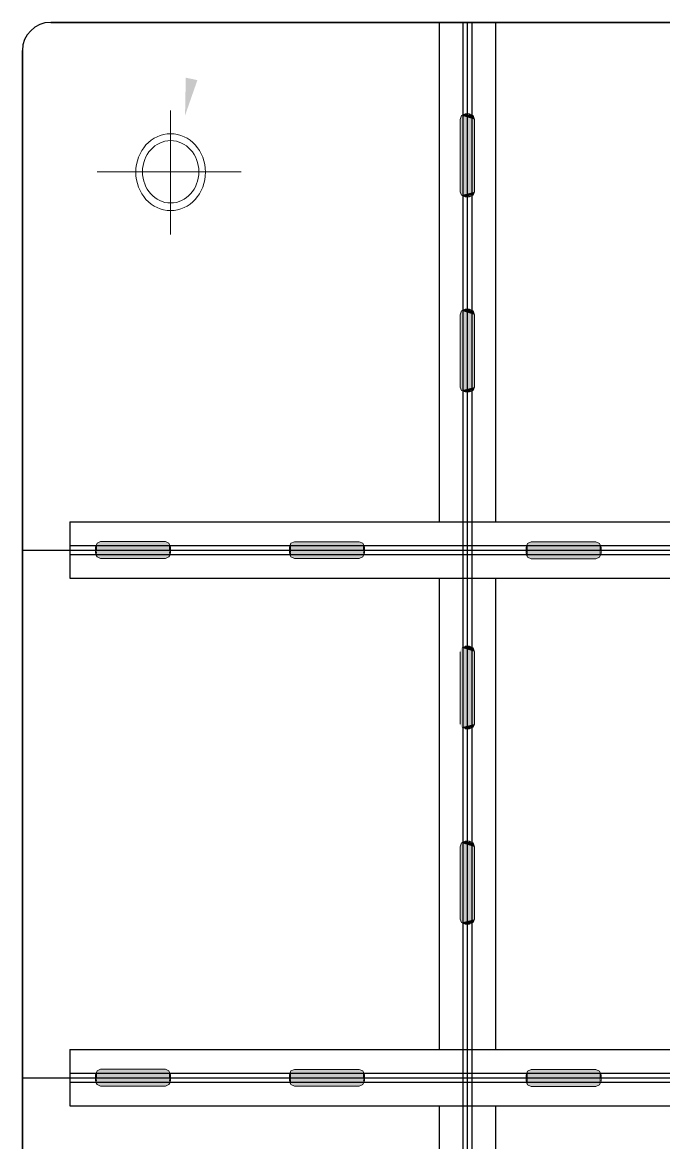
# Model space of a CAD drawing. Header units: inches. Extents: x 12838 to 25100, y 14333 to 18831.
# Drawn here: x 23825 to 24463, y 15483 to 16599 of the extents above; entities that cross this region are included whole.
import ezdxf

# ---------------------------------------------------------------- set-up
doc = ezdxf.new("R2010")
doc.units = ezdxf.units.IN
doc.header["$MEASUREMENT"] = 0
for name, color, linetype in [('1', 50, 'Continuous'), ('PDF2_Geometry', 7, 'Continuous'), ('PDF2_Solid Fills', 7, 'Continuous')]:
    doc.layers.add(name, color=color, linetype=linetype)

msp = doc.modelspace()

# ---------------------------------------------------------------- linework, layer by layer
at = {"linetype": 'ByBlock'}
for p, q in [((24239.16531, 16598.50247), (24239.16531, 16101.25247)), ((24239.16531, 16598.50247), (24239.16531, 16101.25247)), ((24262.79031, 16598.50247), (24262.79031, 14494.75247)), ((24262.79031, 16598.50247), (24262.79031, 14494.75247)), ((24267.29031, 16598.50247), (24295.41531, 16598.50247)), ((24267.29031, 16598.50247), (24267.29031, 14494.75247)), ((24267.29031, 16598.50247), (24295.41531, 16598.50247)), ((24267.29031, 16598.50247), (24267.29031, 14494.75247)), ((24271.79031, 16598.50247), (24271.79031, 14494.75247)), ((24271.79031, 16598.50247), (24271.79031, 14494.75247)), ((24295.41531, 16598.50247), (24295.41531, 16101.25247)), ((24295.41531, 16598.50247), (24295.41531, 16101.25247)), ((23871.79465, 16101.25247), (24729.60862, 16101.25247)), ((23871.79465, 16101.25247), (23871.79465, 16045.00247)), ((23871.79465, 16101.25247), (24729.60862, 16101.25247)), ((23871.79465, 16101.25247), (23871.79465, 16045.00247)), ((23824.71531, 16077.62747), (23824.71531, 16068.62747)), ((23824.71531, 16077.62747), (23824.71531, 16068.62747)), ((23824.71531, 16073.12747), (25100.46531, 16073.12747)), ((23824.71531, 16073.12747), (25100.46531, 16073.12747)), ((23871.79465, 16077.62747), (24711.66531, 16077.62747)), ((23871.79465, 16077.62747), (24711.66531, 16077.62747)), ((23871.79465, 16068.62747), (24711.66531, 16068.62747)), ((23871.79465, 16068.62747), (24711.66531, 16068.62747)), ((23871.79465, 16045.00247), (24729.60862, 16045.00247)), ((23871.79465, 16045.00247), (24729.60862, 16045.00247)), ((24239.16531, 16045.00247), (24239.16531, 15575.87747)), ((24239.16531, 16045.00247), (24239.16531, 15575.87747)), ((24295.41531, 16045.00247), (24295.41531, 15575.87747)), ((24295.41531, 16045.00247), (24295.41531, 15575.87747)), ((23871.79465, 15575.87747), (24729.60862, 15575.87747)), ((23871.79465, 15575.87747), (23871.79465, 15519.62747)), ((23871.79465, 15575.87747), (24729.60862, 15575.87747)), ((23871.79465, 15575.87747), (23871.79465, 15519.62747)), ((23824.71531, 15547.75247), (25100.46531, 15547.75247)), ((23824.71531, 15547.75247), (25100.46531, 15547.75247)), ((23871.79465, 15552.25247), (24711.66531, 15552.25247)), ((23871.79465, 15552.25247), (24711.66531, 15552.25247)), ((23871.79465, 15543.25247), (24711.66531, 15543.25247)), ((23871.79465, 15543.25247), (24711.66531, 15543.25247)), ((23871.79465, 15519.62747), (24729.60862, 15519.62747)), ((23871.79465, 15519.62747), (24729.60862, 15519.62747)), ((24239.16531, 15519.62747), (24239.16531, 15050.50247)), ((24239.16531, 15519.62747), (24239.16531, 15050.50247)), ((24295.41531, 15519.62747), (24295.41531, 15050.50247)), ((24295.41531, 15519.62747), (24295.41531, 15050.50247))]:
    msp.add_line(p, q, dxfattribs=at)
at = {"layer": '1', "linetype": 'ByBlock', "lineweight": 35}
for p, q in [((23852.84031, 16598.50247), (25100.46531, 16598.50247)), ((23852.84031, 16598.50247), (25100.46531, 16598.50247)), ((23824.71531, 14522.87747), (23824.71531, 16570.37747)), ((23824.71531, 14522.87747), (23824.71531, 16570.37747))]:
    msp.add_line(p, q, dxfattribs=at)
at = {"layer": '1', "linetype": 'ByBlock'}
msp.add_arc((23852.84031, 16570.37747), 28.125, 90, 180, dxfattribs=at)
msp.add_arc((23852.84031, 16570.37747), 28.125, 90, 180, dxfattribs=at)
at = {"layer": 'PDF2_Geometry', "linetype": 'ByBlock', "lineweight": 18}
for p, q in [((23972.04585, 16510.62834), (23972.04585, 16387.34923)), ((23972.04585, 16510.62834), (23972.04585, 16387.34923)), ((24261.5046, 16505.81101), (24265.12067, 16507.41204)), ((24261.5046, 16505.81101), (24265.12067, 16507.41204)), ((24265.12067, 16507.41204), (24269.45996, 16507.41204)), ((24265.12067, 16507.41204), (24269.45996, 16507.41204)), ((24269.45996, 16507.41204), (24273.07603, 16505.81101)), ((24269.45996, 16507.41204), (24273.07603, 16505.81101)), ((24260.05817, 16501.80844), (24261.5046, 16505.81101)), ((24260.05817, 16501.80844), (24261.5046, 16505.81101)), ((24260.05817, 16429.76221), (24260.05817, 16501.80844)), ((24260.05817, 16429.76221), (24260.05817, 16501.80844)), ((24273.07603, 16505.81101), (24274.52246, 16501.80844)), ((24273.07603, 16505.81101), (24274.52246, 16501.80844)), ((24274.52246, 16501.80844), (24274.52246, 16429.76221)), ((24274.52246, 16501.80844), (24274.52246, 16429.76221)), ((23899.00121, 16449.7893), (24042.19764, 16449.7893)), ((23899.00121, 16449.7893), (24042.19764, 16449.7893)), ((24260.05817, 16429.76221), (24261.5046, 16426.56015)), ((24261.5046, 16426.56015), (24260.05817, 16429.76221)), ((24260.05817, 16429.76221), (24261.5046, 16426.56015)), ((24261.5046, 16426.56015), (24260.05817, 16429.76221)), ((24274.52246, 16429.76221), (24273.07603, 16426.56015)), ((24273.07603, 16426.56015), (24274.52246, 16429.76221)), ((24274.52246, 16429.76221), (24273.07603, 16426.56015)), ((24273.07603, 16426.56015), (24274.52246, 16429.76221)), ((24261.5046, 16426.56015), (24265.12067, 16424.95912)), ((24265.12067, 16424.95912), (24261.5046, 16426.56015)), ((24261.5046, 16426.56015), (24265.12067, 16424.95912)), ((24265.12067, 16424.95912), (24261.5046, 16426.56015)), ((24269.45996, 16424.95912), (24265.12067, 16424.95912)), ((24265.12067, 16424.95912), (24269.45996, 16424.95912)), ((24269.45996, 16424.95912), (24265.12067, 16424.95912)), ((24265.12067, 16424.95912), (24269.45996, 16424.95912)), ((24273.07603, 16426.56015), (24269.45996, 16424.95912)), ((24269.45996, 16424.95912), (24273.07603, 16426.56015)), ((24273.07603, 16426.56015), (24269.45996, 16424.95912)), ((24269.45996, 16424.95912), (24273.07603, 16426.56015)), ((24260.05817, 16307.40381), (24261.5046, 16311.40637)), ((24260.05817, 16307.40381), (24261.5046, 16311.40637)), ((24260.05817, 16235.35757), (24260.05817, 16307.40381)), ((24260.05817, 16235.35757), (24260.05817, 16307.40381)), ((24261.5046, 16311.40637), (24265.12067, 16313.0074)), ((24261.5046, 16311.40637), (24265.12067, 16313.0074)), ((24265.12067, 16313.0074), (24269.45996, 16313.0074)), ((24265.12067, 16313.0074), (24269.45996, 16313.0074)), ((24269.45996, 16313.0074), (24273.07603, 16311.40637)), ((24269.45996, 16313.0074), (24273.07603, 16311.40637)), ((24273.07603, 16311.40637), (24274.52246, 16307.40381)), ((24273.07603, 16311.40637), (24274.52246, 16307.40381)), ((24274.52246, 16307.40381), (24274.52246, 16235.35757)), ((24274.52246, 16307.40381), (24274.52246, 16235.35757)), ((24260.05817, 16235.35757), (24261.5046, 16232.15552)), ((24261.5046, 16232.15552), (24260.05817, 16235.35757)), ((24260.05817, 16235.35757), (24261.5046, 16232.15552)), ((24261.5046, 16232.15552), (24260.05817, 16235.35757)), ((24261.5046, 16232.15552), (24265.12067, 16230.55449)), ((24265.12067, 16230.55449), (24261.5046, 16232.15552)), ((24261.5046, 16232.15552), (24265.12067, 16230.55449)), ((24265.12067, 16230.55449), (24261.5046, 16232.15552)), ((24269.45996, 16230.55449), (24265.12067, 16230.55449)), ((24265.12067, 16230.55449), (24269.45996, 16230.55449)), ((24269.45996, 16230.55449), (24265.12067, 16230.55449)), ((24265.12067, 16230.55449), (24269.45996, 16230.55449)), ((24273.07603, 16232.15552), (24269.45996, 16230.55449)), ((24269.45996, 16230.55449), (24273.07603, 16232.15552)), ((24273.07603, 16232.15552), (24269.45996, 16230.55449)), ((24269.45996, 16230.55449), (24273.07603, 16232.15552)), ((24274.52246, 16235.35757), (24273.07603, 16232.15552)), ((24273.07603, 16232.15552), (24274.52246, 16235.35757)), ((24274.52246, 16235.35757), (24273.07603, 16232.15552)), ((24273.07603, 16232.15552), (24274.52246, 16235.35757)), ((23898.92406, 16080.07034), (23897.47764, 16076.06777)), ((23898.92406, 16080.07034), (23897.47764, 16076.06777)), ((23897.47764, 16076.06777), (23897.47764, 16070.46417)), ((23897.47764, 16076.06777), (23897.47764, 16070.46417)), ((23902.54014, 16081.67137), (23898.92406, 16080.07034)), ((23902.54014, 16081.67137), (23898.92406, 16080.07034)), ((23966.90621, 16081.67137), (23902.54014, 16081.67137)), ((23966.90621, 16081.67137), (23902.54014, 16081.67137)), ((23970.52228, 16080.07034), (23966.90621, 16081.67137)), ((23970.52228, 16080.07034), (23966.90621, 16081.67137)), ((23971.96871, 16076.06777), (23970.52228, 16080.07034)), ((23971.96871, 16076.06777), (23970.52228, 16080.07034)), ((23971.96871, 16070.46417), (23971.96871, 16076.06777)), ((23971.96871, 16070.46417), (23971.96871, 16076.06777)), ((24091.85707, 16079.88382), (24090.41064, 16075.88126)), ((24091.85707, 16079.88382), (24090.41064, 16075.88126)), ((24090.41064, 16075.88126), (24090.41064, 16070.27766)), ((24090.41064, 16075.88126), (24090.41064, 16070.27766)), ((24095.47314, 16081.48485), (24091.85707, 16079.88382)), ((24095.47314, 16081.48485), (24091.85707, 16079.88382)), ((24159.83921, 16081.48485), (24095.47314, 16081.48485)), ((24159.83921, 16081.48485), (24095.47314, 16081.48485)), ((24163.45529, 16079.88382), (24159.83921, 16081.48485)), ((24163.45529, 16079.88382), (24159.83921, 16081.48485)), ((24164.90171, 16075.88126), (24163.45529, 16079.88382)), ((24164.90171, 16075.88126), (24163.45529, 16079.88382)), ((24164.90171, 16070.27766), (24164.90171, 16075.88126)), ((24164.90171, 16070.27766), (24164.90171, 16075.88126)), ((24327.31922, 16079.64536), (24325.87279, 16075.64279)), ((24327.31922, 16079.64536), (24325.87279, 16075.64279)), ((24325.87279, 16075.64279), (24325.87279, 16070.0392)), ((24325.87279, 16075.64279), (24325.87279, 16070.0392)), ((24330.93529, 16081.24639), (24327.31922, 16079.64536)), ((24330.93529, 16081.24639), (24327.31922, 16079.64536)), ((24395.30136, 16081.24639), (24330.93529, 16081.24639)), ((24395.30136, 16081.24639), (24330.93529, 16081.24639)), ((24398.91743, 16079.64536), (24395.30136, 16081.24639)), ((24398.91743, 16079.64536), (24395.30136, 16081.24639)), ((24400.36386, 16075.64279), (24398.91743, 16079.64536)), ((24400.36386, 16075.64279), (24398.91743, 16079.64536)), ((24400.36386, 16070.0392), (24400.36386, 16075.64279)), ((24400.36386, 16070.0392), (24400.36386, 16075.64279)), ((23897.47764, 16070.46417), (23898.92406, 16066.46161)), ((23897.47764, 16070.46417), (23898.92406, 16066.46161)), ((23898.92406, 16066.46161), (23902.54014, 16064.86058)), ((23898.92406, 16066.46161), (23902.54014, 16064.86058)), ((23902.54014, 16064.86058), (23966.90621, 16064.86058)), ((23902.54014, 16064.86058), (23966.90621, 16064.86058)), ((23966.90621, 16064.86058), (23970.52228, 16066.46161)), ((23966.90621, 16064.86058), (23970.52228, 16066.46161)), ((23970.52228, 16066.46161), (23971.96871, 16070.46417)), ((23970.52228, 16066.46161), (23971.96871, 16070.46417)), ((24090.41064, 16070.27766), (24091.85707, 16066.27509)), ((24090.41064, 16070.27766), (24091.85707, 16066.27509)), ((24091.85707, 16066.27509), (24095.47314, 16064.67406)), ((24091.85707, 16066.27509), (24095.47314, 16064.67406)), ((24095.47314, 16064.67406), (24159.83921, 16064.67406)), ((24095.47314, 16064.67406), (24159.83921, 16064.67406)), ((24159.83921, 16064.67406), (24163.45529, 16066.27509)), ((24159.83921, 16064.67406), (24163.45529, 16066.27509)), ((24163.45529, 16066.27509), (24164.90171, 16070.27766)), ((24163.45529, 16066.27509), (24164.90171, 16070.27766)), ((24325.87279, 16070.0392), (24327.31922, 16066.03663)), ((24325.87279, 16070.0392), (24327.31922, 16066.03663)), ((24327.31922, 16066.03663), (24330.93529, 16064.4356)), ((24327.31922, 16066.03663), (24330.93529, 16064.4356)), ((24330.93529, 16064.4356), (24395.30136, 16064.4356)), ((24330.93529, 16064.4356), (24395.30136, 16064.4356)), ((24395.30136, 16064.4356), (24398.91743, 16066.03663)), ((24395.30136, 16064.4356), (24398.91743, 16066.03663)), ((24398.91743, 16066.03663), (24400.36386, 16070.0392)), ((24398.91743, 16066.03663), (24400.36386, 16070.0392)), ((24260.05817, 15899.88721), (24260.05817, 15971.93344)), ((24260.05817, 15899.88721), (24260.05817, 15971.93344)), ((24265.12067, 15977.53704), (24269.45996, 15977.53704)), ((24265.12067, 15977.53704), (24269.45996, 15977.53704)), ((24269.45996, 15977.53704), (24273.07603, 15975.93601)), ((24269.45996, 15977.53704), (24273.07603, 15975.93601)), ((24273.07603, 15975.93601), (24274.52246, 15971.93344)), ((24273.07603, 15975.93601), (24274.52246, 15971.93344)), ((24274.52246, 15971.93344), (24274.52246, 15899.88721)), ((24274.52246, 15971.93344), (24274.52246, 15899.88721)), ((24269.45996, 15895.08412), (24265.12067, 15895.08412)), ((24265.12067, 15895.08412), (24269.45996, 15895.08412)), ((24269.45996, 15895.08412), (24265.12067, 15895.08412)), ((24265.12067, 15895.08412), (24269.45996, 15895.08412)), ((24273.07603, 15896.68515), (24269.45996, 15895.08412)), ((24269.45996, 15895.08412), (24273.07603, 15896.68515)), ((24273.07603, 15896.68515), (24269.45996, 15895.08412)), ((24269.45996, 15895.08412), (24273.07603, 15896.68515)), ((24274.52246, 15899.88721), (24273.07603, 15896.68515)), ((24273.07603, 15896.68515), (24274.52246, 15899.88721)), ((24274.52246, 15899.88721), (24273.07603, 15896.68515)), ((24273.07603, 15896.68515), (24274.52246, 15899.88721)), ((24261.5046, 15781.53137), (24265.12067, 15783.1324)), ((24261.5046, 15781.53137), (24265.12067, 15783.1324)), ((24265.12067, 15783.1324), (24269.45996, 15783.1324)), ((24265.12067, 15783.1324), (24269.45996, 15783.1324)), ((24269.45996, 15783.1324), (24273.07603, 15781.53137)), ((24269.45996, 15783.1324), (24273.07603, 15781.53137)), ((24260.05817, 15777.52881), (24261.5046, 15781.53137)), ((24260.05817, 15777.52881), (24261.5046, 15781.53137)), ((24260.05817, 15705.48257), (24260.05817, 15777.52881)), ((24260.05817, 15705.48257), (24260.05817, 15777.52881)), ((24273.07603, 15781.53137), (24274.52246, 15777.52881)), ((24273.07603, 15781.53137), (24274.52246, 15777.52881)), ((24274.52246, 15777.52881), (24274.52246, 15705.48257)), ((24274.52246, 15777.52881), (24274.52246, 15705.48257)), ((24260.05817, 15705.48257), (24261.5046, 15702.28052)), ((24261.5046, 15702.28052), (24260.05817, 15705.48257)), ((24260.05817, 15705.48257), (24261.5046, 15702.28052)), ((24261.5046, 15702.28052), (24260.05817, 15705.48257)), ((24274.52246, 15705.48257), (24273.07603, 15702.28052)), ((24273.07603, 15702.28052), (24274.52246, 15705.48257)), ((24274.52246, 15705.48257), (24273.07603, 15702.28052)), ((24273.07603, 15702.28052), (24274.52246, 15705.48257)), ((24261.5046, 15702.28052), (24265.12067, 15700.67949)), ((24265.12067, 15700.67949), (24261.5046, 15702.28052)), ((24261.5046, 15702.28052), (24265.12067, 15700.67949)), ((24265.12067, 15700.67949), (24261.5046, 15702.28052)), ((24269.45996, 15700.67949), (24265.12067, 15700.67949)), ((24265.12067, 15700.67949), (24269.45996, 15700.67949)), ((24269.45996, 15700.67949), (24265.12067, 15700.67949)), ((24265.12067, 15700.67949), (24269.45996, 15700.67949)), ((24273.07603, 15702.28052), (24269.45996, 15700.67949)), ((24269.45996, 15700.67949), (24273.07603, 15702.28052)), ((24273.07603, 15702.28052), (24269.45996, 15700.67949)), ((24269.45996, 15700.67949), (24273.07603, 15702.28052)), ((23898.92406, 15554.69534), (23897.47764, 15550.69277)), ((23898.92406, 15554.69534), (23897.47764, 15550.69277)), ((23897.47764, 15550.69277), (23897.47764, 15545.08917)), ((23897.47764, 15550.69277), (23897.47764, 15545.08917)), ((23902.54014, 15556.29637), (23898.92406, 15554.69534)), ((23902.54014, 15556.29637), (23898.92406, 15554.69534)), ((23966.90621, 15556.29637), (23902.54014, 15556.29637)), ((23966.90621, 15556.29637), (23902.54014, 15556.29637)), ((23970.52228, 15554.69534), (23966.90621, 15556.29637)), ((23970.52228, 15554.69534), (23966.90621, 15556.29637)), ((23971.96871, 15550.69277), (23970.52228, 15554.69534)), ((23971.96871, 15550.69277), (23970.52228, 15554.69534)), ((23971.96871, 15545.08917), (23971.96871, 15550.69277)), ((23971.96871, 15545.08917), (23971.96871, 15550.69277)), ((24091.85707, 15554.50882), (24090.41064, 15550.50626)), ((24091.85707, 15554.50882), (24090.41064, 15550.50626)), ((24090.41064, 15550.50626), (24090.41064, 15544.90266)), ((24090.41064, 15550.50626), (24090.41064, 15544.90266)), ((24095.47314, 15556.10985), (24091.85707, 15554.50882)), ((24095.47314, 15556.10985), (24091.85707, 15554.50882)), ((24159.83921, 15556.10985), (24095.47314, 15556.10985)), ((24159.83921, 15556.10985), (24095.47314, 15556.10985)), ((24163.45529, 15554.50882), (24159.83921, 15556.10985)), ((24163.45529, 15554.50882), (24159.83921, 15556.10985)), ((24164.90171, 15550.50626), (24163.45529, 15554.50882)), ((24164.90171, 15550.50626), (24163.45529, 15554.50882)), ((24164.90171, 15544.90266), (24164.90171, 15550.50626)), ((24164.90171, 15544.90266), (24164.90171, 15550.50626)), ((24327.31922, 15554.27036), (24325.87279, 15550.26779)), ((24327.31922, 15554.27036), (24325.87279, 15550.26779)), ((24325.87279, 15550.26779), (24325.87279, 15544.6642)), ((24325.87279, 15550.26779), (24325.87279, 15544.6642)), ((24330.93529, 15555.87139), (24327.31922, 15554.27036)), ((24330.93529, 15555.87139), (24327.31922, 15554.27036)), ((24395.30136, 15555.87139), (24330.93529, 15555.87139)), ((24395.30136, 15555.87139), (24330.93529, 15555.87139)), ((24398.91743, 15554.27036), (24395.30136, 15555.87139)), ((24398.91743, 15554.27036), (24395.30136, 15555.87139)), ((24400.36386, 15550.26779), (24398.91743, 15554.27036)), ((24400.36386, 15550.26779), (24398.91743, 15554.27036)), ((24400.36386, 15544.6642), (24400.36386, 15550.26779)), ((24400.36386, 15544.6642), (24400.36386, 15550.26779)), ((23897.47764, 15545.08917), (23898.92406, 15541.08661)), ((23897.47764, 15545.08917), (23898.92406, 15541.08661)), ((23898.92406, 15541.08661), (23902.54014, 15539.48558)), ((23898.92406, 15541.08661), (23902.54014, 15539.48558)), ((23902.54014, 15539.48558), (23966.90621, 15539.48558)), ((23902.54014, 15539.48558), (23966.90621, 15539.48558)), ((23966.90621, 15539.48558), (23970.52228, 15541.08661)), ((23966.90621, 15539.48558), (23970.52228, 15541.08661)), ((23970.52228, 15541.08661), (23971.96871, 15545.08917)), ((23970.52228, 15541.08661), (23971.96871, 15545.08917)), ((24090.41064, 15544.90266), (24091.85707, 15540.90009)), ((24090.41064, 15544.90266), (24091.85707, 15540.90009)), ((24091.85707, 15540.90009), (24095.47314, 15539.29906)), ((24091.85707, 15540.90009), (24095.47314, 15539.29906)), ((24095.47314, 15539.29906), (24159.83921, 15539.29906)), ((24095.47314, 15539.29906), (24159.83921, 15539.29906)), ((24159.83921, 15539.29906), (24163.45529, 15540.90009)), ((24159.83921, 15539.29906), (24163.45529, 15540.90009)), ((24163.45529, 15540.90009), (24164.90171, 15544.90266)), ((24163.45529, 15540.90009), (24164.90171, 15544.90266)), ((24325.87279, 15544.6642), (24327.31922, 15540.66163)), ((24325.87279, 15544.6642), (24327.31922, 15540.66163)), ((24327.31922, 15540.66163), (24330.93529, 15539.0606)), ((24327.31922, 15540.66163), (24330.93529, 15539.0606)), ((24330.93529, 15539.0606), (24395.30136, 15539.0606)), ((24330.93529, 15539.0606), (24395.30136, 15539.0606)), ((24395.30136, 15539.0606), (24398.91743, 15540.66163)), ((24395.30136, 15539.0606), (24398.91743, 15540.66163)), ((24398.91743, 15540.66163), (24400.36386, 15544.6642)), ((24398.91743, 15540.66163), (24400.36386, 15544.6642))]:
    msp.add_line(p, q, dxfattribs=at)
at = {"layer": 'PDF2_Geometry', "linetype": 'ByBlock', "lineweight": 9}
for p, q in [((23898.20085, 16068.06263), (23898.92406, 16066.46161)), ((23898.92406, 16066.46161), (23898.20085, 16068.06263)), ((23898.20085, 16068.06263), (23898.20085, 16068.06263)), ((23898.20085, 16068.06263), (23898.92406, 16066.46161)), ((23898.92406, 16066.46161), (23898.20085, 16068.06263)), ((23898.20085, 16068.06263), (23898.20085, 16068.06263)), ((23971.24549, 16068.06263), (23970.52228, 16066.46161)), ((23970.52228, 16066.46161), (23971.24549, 16068.06263)), ((23971.24549, 16068.06263), (23970.52228, 16066.46161)), ((23970.52228, 16066.46161), (23971.24549, 16068.06263)), ((23971.24549, 16068.06263), (23971.24549, 16068.06263)), ((23971.24549, 16068.06263), (23971.24549, 16068.06263)), ((24091.13386, 16067.87612), (24091.85707, 16066.27509)), ((24091.85707, 16066.27509), (24091.13386, 16067.87612)), ((24091.13386, 16067.87612), (24091.13386, 16067.87612)), ((24091.13386, 16067.87612), (24091.85707, 16066.27509)), ((24091.85707, 16066.27509), (24091.13386, 16067.87612)), ((24091.13386, 16067.87612), (24091.13386, 16067.87612)), ((24164.1785, 16067.87612), (24163.45529, 16066.27509)), ((24163.45529, 16066.27509), (24164.1785, 16067.87612)), ((24164.1785, 16067.87612), (24163.45529, 16066.27509)), ((24163.45529, 16066.27509), (24164.1785, 16067.87612)), ((24164.1785, 16067.87612), (24164.1785, 16067.87612)), ((24164.1785, 16067.87612), (24164.1785, 16067.87612)), ((24326.596, 16067.63766), (24327.31922, 16066.03663)), ((24327.31922, 16066.03663), (24326.596, 16067.63766)), ((24326.596, 16067.63766), (24326.596, 16067.63766)), ((24326.596, 16067.63766), (24327.31922, 16066.03663)), ((24327.31922, 16066.03663), (24326.596, 16067.63766)), ((24326.596, 16067.63766), (24326.596, 16067.63766)), ((24399.64065, 16067.63766), (24398.91743, 16066.03663)), ((24398.91743, 16066.03663), (24399.64065, 16067.63766)), ((24399.64065, 16067.63766), (24398.91743, 16066.03663)), ((24398.91743, 16066.03663), (24399.64065, 16067.63766)), ((24399.64065, 16067.63766), (24399.64065, 16067.63766)), ((24399.64065, 16067.63766), (24399.64065, 16067.63766)), ((23898.20085, 15542.68763), (23898.92406, 15541.08661)), ((23898.92406, 15541.08661), (23898.20085, 15542.68763)), ((23898.20085, 15542.68763), (23898.20085, 15542.68763)), ((23898.20085, 15542.68763), (23898.92406, 15541.08661)), ((23898.92406, 15541.08661), (23898.20085, 15542.68763)), ((23898.20085, 15542.68763), (23898.20085, 15542.68763)), ((23971.24549, 15542.68763), (23970.52228, 15541.08661)), ((23970.52228, 15541.08661), (23971.24549, 15542.68763)), ((23971.24549, 15542.68763), (23970.52228, 15541.08661)), ((23970.52228, 15541.08661), (23971.24549, 15542.68763)), ((23971.24549, 15542.68763), (23971.24549, 15542.68763)), ((23971.24549, 15542.68763), (23971.24549, 15542.68763)), ((24091.13386, 15542.50112), (24091.85707, 15540.90009)), ((24091.85707, 15540.90009), (24091.13386, 15542.50112)), ((24091.13386, 15542.50112), (24091.13386, 15542.50112)), ((24091.13386, 15542.50112), (24091.85707, 15540.90009)), ((24091.85707, 15540.90009), (24091.13386, 15542.50112)), ((24091.13386, 15542.50112), (24091.13386, 15542.50112)), ((24164.1785, 15542.50112), (24163.45529, 15540.90009)), ((24163.45529, 15540.90009), (24164.1785, 15542.50112)), ((24164.1785, 15542.50112), (24163.45529, 15540.90009)), ((24163.45529, 15540.90009), (24164.1785, 15542.50112)), ((24164.1785, 15542.50112), (24164.1785, 15542.50112)), ((24164.1785, 15542.50112), (24164.1785, 15542.50112)), ((24326.596, 15542.26266), (24327.31922, 15540.66163)), ((24327.31922, 15540.66163), (24326.596, 15542.26266)), ((24326.596, 15542.26266), (24326.596, 15542.26266)), ((24326.596, 15542.26266), (24327.31922, 15540.66163)), ((24327.31922, 15540.66163), (24326.596, 15542.26266)), ((24326.596, 15542.26266), (24326.596, 15542.26266)), ((24399.64065, 15542.26266), (24398.91743, 15540.66163)), ((24398.91743, 15540.66163), (24399.64065, 15542.26266)), ((24399.64065, 15542.26266), (24398.91743, 15540.66163)), ((24398.91743, 15540.66163), (24399.64065, 15542.26266)), ((24399.64065, 15542.26266), (24399.64065, 15542.26266)), ((24399.64065, 15542.26266), (24399.64065, 15542.26266))]:
    msp.add_line(p, q, dxfattribs=at)
at = {"layer": 'PDF2_Geometry', "linetype": 'ByBlock', "lineweight": 18}
for centre, major_axis in [((23972.1389, 16449.38737), (0, 38.32378)), ((23972.1389, 16449.38737), (0, 38.32378)), ((23972.19574, 16449.75477), (0, 31.05414)), ((23972.19574, 16449.75477), (0, 31.05414))]:
    msp.add_ellipse(centre, major_axis=major_axis, ratio=0.9034377387, start_param=4.7123889804, end_param=10.9955742876, dxfattribs=at)
at = {"layer": 'PDF2_Solid Fills', "linetype": 'ByBlock', "transparency": 33554559}
for points in [[(23998.80478, 16541.04786), (23986.51014, 16505.82526), (23987.23335, 16543.4494)], [(24261.5046, 16505.81101), (24265.12067, 16507.41204), (24269.45996, 16507.41204)], [(24273.07603, 16505.81101), (24261.5046, 16505.81101), (24265.12067, 16507.41204)], [(24261.5046, 16505.81101), (24265.12067, 16507.41204), (24265.12067, 16507.41204)], [(24261.5046, 16505.81101), (24265.12067, 16507.41204), (24269.45996, 16507.41204)], [(24273.07603, 16505.81101), (24261.5046, 16505.81101), (24265.12067, 16507.41204)], [(24261.5046, 16505.81101), (24265.12067, 16507.41204), (24265.12067, 16507.41204)], [(24273.07603, 16505.81101), (24273.07603, 16505.81101), (24265.12067, 16507.41204)], [(24273.07603, 16505.81101), (24273.07603, 16505.81101), (24265.12067, 16507.41204)], [(24270.90638, 16506.61152), (24269.45996, 16507.41204), (24268.73674, 16506.61152)], [(24270.90638, 16506.61152), (24269.45996, 16507.41204), (24268.73674, 16506.61152)], [(24269.45996, 16507.41204), (24273.07603, 16505.81101), (24273.07603, 16505.81101)], [(24269.45996, 16507.41204), (24273.07603, 16505.81101), (24273.07603, 16505.81101)], [(24260.05817, 16501.80844), (24261.5046, 16505.81101), (24274.52246, 16501.80844)], [(24260.05817, 16501.80844), (24261.5046, 16505.81101), (24274.52246, 16501.80844)], [(24260.05817, 16429.76221), (24260.05817, 16501.80844), (24274.52246, 16429.76221)], [(24260.05817, 16501.80844), (24274.52246, 16429.76221), (24274.52246, 16501.80844)], [(24260.05817, 16429.76221), (24260.05817, 16501.80844), (24274.52246, 16429.76221)], [(24260.05817, 16501.80844), (24274.52246, 16429.76221), (24274.52246, 16501.80844)], [(24261.5046, 16505.81101), (24274.52246, 16501.80844), (24273.07603, 16505.81101)], [(24261.5046, 16505.81101), (24274.52246, 16501.80844), (24273.07603, 16505.81101)], [(24268.73674, 16506.61152), (24270.18317, 16505.81101), (24267.29031, 16506.61152)], [(24268.73674, 16506.61152), (24270.18317, 16505.81101), (24267.29031, 16506.61152)], [(24270.18317, 16506.61152), (24268.73674, 16506.61152), (24270.18317, 16505.81101)], [(24270.18317, 16506.61152), (24268.73674, 16506.61152), (24270.18317, 16505.81101)], [(24270.18317, 16506.61152), (24268.73674, 16506.61152), (24270.18317, 16505.81101)], [(24270.18317, 16506.61152), (24268.73674, 16506.61152), (24270.18317, 16505.81101)], [(24270.90638, 16506.61152), (24273.07603, 16505.81101), (24271.6296, 16506.61152)], [(24270.90638, 16506.61152), (24273.07603, 16505.81101), (24271.6296, 16506.61152)], [(24260.05817, 16429.76221), (24261.5046, 16426.56015), (24274.52246, 16429.76221)], [(24260.05817, 16429.76221), (24261.5046, 16426.56015), (24274.52246, 16429.76221)], [(24261.5046, 16426.56015), (24274.52246, 16429.76221), (24273.07603, 16426.56015)], [(24261.5046, 16426.56015), (24274.52246, 16429.76221), (24273.07603, 16426.56015)], [(24261.5046, 16426.56015), (24265.12067, 16424.95912), (24269.45996, 16424.95912)], [(24273.07603, 16426.56015), (24261.5046, 16426.56015), (24265.12067, 16424.95912)], [(24261.5046, 16426.56015), (24265.12067, 16424.95912), (24265.12067, 16424.95912)], [(24261.5046, 16426.56015), (24265.12067, 16424.95912), (24269.45996, 16424.95912)], [(24273.07603, 16426.56015), (24261.5046, 16426.56015), (24265.12067, 16424.95912)], [(24261.5046, 16426.56015), (24265.12067, 16424.95912), (24265.12067, 16424.95912)], [(24273.07603, 16426.56015), (24273.07603, 16426.56015), (24265.12067, 16424.95912)], [(24273.07603, 16426.56015), (24273.07603, 16426.56015), (24265.12067, 16424.95912)], [(24270.18317, 16425.75964), (24267.29031, 16424.95912), (24268.73674, 16425.75964)], [(24270.18317, 16425.75964), (24267.29031, 16424.95912), (24268.73674, 16425.75964)], [(24270.90638, 16425.75964), (24269.45996, 16424.95912), (24268.73674, 16425.75964)], [(24270.90638, 16425.75964), (24269.45996, 16424.95912), (24268.73674, 16425.75964)], [(24269.45996, 16424.95912), (24273.07603, 16426.56015), (24273.07603, 16426.56015)], [(24269.45996, 16424.95912), (24273.07603, 16426.56015), (24273.07603, 16426.56015)], [(24270.90638, 16425.75964), (24273.07603, 16426.56015), (24271.6296, 16425.75964)], [(24270.90638, 16425.75964), (24273.07603, 16426.56015), (24271.6296, 16425.75964)], [(24260.05817, 16307.40381), (24261.5046, 16311.40637), (24274.52246, 16307.40381)], [(24260.05817, 16307.40381), (24261.5046, 16311.40637), (24274.52246, 16307.40381)], [(24260.05817, 16235.35757), (24260.05817, 16307.40381), (24274.52246, 16235.35757)], [(24260.05817, 16307.40381), (24274.52246, 16235.35757), (24274.52246, 16307.40381)], [(24260.05817, 16235.35757), (24260.05817, 16307.40381), (24274.52246, 16235.35757)], [(24260.05817, 16307.40381), (24274.52246, 16235.35757), (24274.52246, 16307.40381)], [(24261.5046, 16311.40637), (24265.12067, 16313.0074), (24269.45996, 16313.0074)], [(24273.07603, 16311.40637), (24261.5046, 16311.40637), (24265.12067, 16313.0074)], [(24261.5046, 16311.40637), (24265.12067, 16313.0074), (24265.12067, 16313.0074)], [(24261.5046, 16311.40637), (24265.12067, 16313.0074), (24269.45996, 16313.0074)], [(24273.07603, 16311.40637), (24261.5046, 16311.40637), (24265.12067, 16313.0074)], [(24261.5046, 16311.40637), (24265.12067, 16313.0074), (24265.12067, 16313.0074)], [(24261.5046, 16311.40637), (24274.52246, 16307.40381), (24273.07603, 16311.40637)], [(24261.5046, 16311.40637), (24274.52246, 16307.40381), (24273.07603, 16311.40637)], [(24273.07603, 16311.40637), (24273.07603, 16311.40637), (24265.12067, 16313.0074)], [(24273.07603, 16311.40637), (24273.07603, 16311.40637), (24265.12067, 16313.0074)], [(24268.73674, 16312.20689), (24270.18317, 16311.40637), (24267.29031, 16312.20689)], [(24268.73674, 16312.20689), (24270.18317, 16311.40637), (24267.29031, 16312.20689)], [(24270.90638, 16312.20689), (24269.45996, 16313.0074), (24268.73674, 16312.20689)], [(24270.90638, 16312.20689), (24269.45996, 16313.0074), (24268.73674, 16312.20689)], [(24270.18317, 16312.20689), (24268.73674, 16312.20689), (24270.18317, 16311.40637)], [(24270.18317, 16312.20689), (24268.73674, 16312.20689), (24270.18317, 16311.40637)], [(24270.18317, 16312.20689), (24268.73674, 16312.20689), (24270.18317, 16311.40637)], [(24270.18317, 16312.20689), (24268.73674, 16312.20689), (24270.18317, 16311.40637)], [(24269.45996, 16313.0074), (24273.07603, 16311.40637), (24273.07603, 16311.40637)], [(24269.45996, 16313.0074), (24273.07603, 16311.40637), (24273.07603, 16311.40637)], [(24270.90638, 16312.20689), (24273.07603, 16311.40637), (24271.6296, 16312.20689)], [(24270.90638, 16312.20689), (24273.07603, 16311.40637), (24271.6296, 16312.20689)], [(24260.05817, 16235.35757), (24261.5046, 16232.15552), (24274.52246, 16235.35757)], [(24260.05817, 16235.35757), (24261.5046, 16232.15552), (24274.52246, 16235.35757)], [(24261.5046, 16232.15552), (24274.52246, 16235.35757), (24273.07603, 16232.15552)], [(24261.5046, 16232.15552), (24274.52246, 16235.35757), (24273.07603, 16232.15552)], [(24261.5046, 16232.15552), (24265.12067, 16230.55449), (24269.45996, 16230.55449)], [(24273.07603, 16232.15552), (24261.5046, 16232.15552), (24265.12067, 16230.55449)], [(24261.5046, 16232.15552), (24265.12067, 16230.55449), (24265.12067, 16230.55449)], [(24261.5046, 16232.15552), (24265.12067, 16230.55449), (24269.45996, 16230.55449)], [(24273.07603, 16232.15552), (24261.5046, 16232.15552), (24265.12067, 16230.55449)], [(24261.5046, 16232.15552), (24265.12067, 16230.55449), (24265.12067, 16230.55449)], [(24273.07603, 16232.15552), (24273.07603, 16232.15552), (24265.12067, 16230.55449)], [(24273.07603, 16232.15552), (24273.07603, 16232.15552), (24265.12067, 16230.55449)], [(24270.18317, 16231.35501), (24267.29031, 16230.55449), (24268.73674, 16231.35501)], [(24270.18317, 16231.35501), (24267.29031, 16230.55449), (24268.73674, 16231.35501)], [(24270.90638, 16231.35501), (24269.45996, 16230.55449), (24268.73674, 16231.35501)], [(24270.90638, 16231.35501), (24269.45996, 16230.55449), (24268.73674, 16231.35501)], [(24269.45996, 16230.55449), (24273.07603, 16232.15552), (24273.07603, 16232.15552)], [(24269.45996, 16230.55449), (24273.07603, 16232.15552), (24273.07603, 16232.15552)], [(24270.90638, 16231.35501), (24273.07603, 16232.15552), (24271.6296, 16231.35501)], [(24270.90638, 16231.35501), (24273.07603, 16232.15552), (24271.6296, 16231.35501)], [(23898.92406, 16066.46161), (23898.92406, 16080.07034), (23897.47764, 16076.06777)], [(23898.92406, 16080.07034), (23897.47764, 16076.06777), (23897.47764, 16076.06777)], [(23898.92406, 16080.07034), (23897.47764, 16076.06777), (23897.47764, 16070.46417)], [(23898.92406, 16066.46161), (23898.92406, 16080.07034), (23897.47764, 16076.06777)], [(23898.92406, 16080.07034), (23897.47764, 16076.06777), (23897.47764, 16076.06777)], [(23898.92406, 16080.07034), (23897.47764, 16076.06777), (23897.47764, 16070.46417)], [(23898.92406, 16066.46161), (23898.92406, 16066.46161), (23897.47764, 16076.06777)], [(23898.92406, 16066.46161), (23898.92406, 16066.46161), (23897.47764, 16076.06777)], [(23902.54014, 16081.67137), (23898.92406, 16080.07034), (23902.54014, 16064.86058)], [(23902.54014, 16081.67137), (23898.92406, 16080.07034), (23902.54014, 16064.86058)], [(23898.92406, 16080.07034), (23902.54014, 16064.86058), (23898.92406, 16066.46161)], [(23898.92406, 16080.07034), (23902.54014, 16064.86058), (23898.92406, 16066.46161)], [(23902.54014, 16081.67137), (23966.90621, 16081.67137), (23902.54014, 16064.86058)], [(23966.90621, 16081.67137), (23902.54014, 16064.86058), (23966.90621, 16064.86058)], [(23902.54014, 16081.67137), (23966.90621, 16081.67137), (23902.54014, 16064.86058)], [(23966.90621, 16081.67137), (23902.54014, 16064.86058), (23966.90621, 16064.86058)], [(23966.90621, 16081.67137), (23970.52228, 16080.07034), (23966.90621, 16064.86058)], [(23966.90621, 16081.67137), (23970.52228, 16080.07034), (23966.90621, 16064.86058)], [(23970.52228, 16080.07034), (23966.90621, 16064.86058), (23970.52228, 16066.46161)], [(23970.52228, 16080.07034), (23966.90621, 16064.86058), (23970.52228, 16066.46161)], [(23970.52228, 16066.46161), (23970.52228, 16080.07034), (23971.96871, 16076.06777)], [(23970.52228, 16080.07034), (23971.96871, 16076.06777), (23971.96871, 16076.06777)], [(23970.52228, 16080.07034), (23971.96871, 16076.06777), (23971.96871, 16070.46417)], [(23970.52228, 16066.46161), (23970.52228, 16080.07034), (23971.96871, 16076.06777)], [(23970.52228, 16080.07034), (23971.96871, 16076.06777), (23971.96871, 16076.06777)], [(23970.52228, 16080.07034), (23971.96871, 16076.06777), (23971.96871, 16070.46417)], [(23970.52228, 16066.46161), (23970.52228, 16066.46161), (23971.96871, 16076.06777)], [(23970.52228, 16066.46161), (23970.52228, 16066.46161), (23971.96871, 16076.06777)], [(24091.85707, 16066.27509), (24091.85707, 16079.88382), (24090.41064, 16075.88126)], [(24091.85707, 16079.88382), (24090.41064, 16075.88126), (24090.41064, 16075.88126)], [(24091.85707, 16079.88382), (24090.41064, 16075.88126), (24090.41064, 16070.27766)], [(24091.85707, 16066.27509), (24091.85707, 16079.88382), (24090.41064, 16075.88126)], [(24091.85707, 16079.88382), (24090.41064, 16075.88126), (24090.41064, 16075.88126)], [(24091.85707, 16079.88382), (24090.41064, 16075.88126), (24090.41064, 16070.27766)], [(24091.85707, 16066.27509), (24091.85707, 16066.27509), (24090.41064, 16075.88126)], [(24091.85707, 16066.27509), (24091.85707, 16066.27509), (24090.41064, 16075.88126)], [(24095.47314, 16081.48485), (24091.85707, 16079.88382), (24095.47314, 16064.67406)], [(24095.47314, 16081.48485), (24091.85707, 16079.88382), (24095.47314, 16064.67406)], [(24091.85707, 16079.88382), (24095.47314, 16064.67406), (24091.85707, 16066.27509)], [(24091.85707, 16079.88382), (24095.47314, 16064.67406), (24091.85707, 16066.27509)], [(24095.47314, 16081.48485), (24159.83921, 16081.48485), (24095.47314, 16064.67406)], [(24159.83921, 16081.48485), (24095.47314, 16064.67406), (24159.83921, 16064.67406)], [(24095.47314, 16081.48485), (24159.83921, 16081.48485), (24095.47314, 16064.67406)], [(24159.83921, 16081.48485), (24095.47314, 16064.67406), (24159.83921, 16064.67406)], [(24159.83921, 16081.48485), (24163.45529, 16079.88382), (24159.83921, 16064.67406)], [(24159.83921, 16081.48485), (24163.45529, 16079.88382), (24159.83921, 16064.67406)], [(24163.45529, 16079.88382), (24159.83921, 16064.67406), (24163.45529, 16066.27509)], [(24163.45529, 16079.88382), (24159.83921, 16064.67406), (24163.45529, 16066.27509)], [(24163.45529, 16066.27509), (24163.45529, 16079.88382), (24164.90171, 16075.88126)], [(24163.45529, 16079.88382), (24164.90171, 16075.88126), (24164.90171, 16075.88126)], [(24163.45529, 16079.88382), (24164.90171, 16075.88126), (24164.90171, 16070.27766)], [(24163.45529, 16066.27509), (24163.45529, 16079.88382), (24164.90171, 16075.88126)], [(24163.45529, 16079.88382), (24164.90171, 16075.88126), (24164.90171, 16075.88126)], [(24163.45529, 16079.88382), (24164.90171, 16075.88126), (24164.90171, 16070.27766)], [(24163.45529, 16066.27509), (24163.45529, 16066.27509), (24164.90171, 16075.88126)], [(24163.45529, 16066.27509), (24163.45529, 16066.27509), (24164.90171, 16075.88126)], [(24327.31922, 16066.03663), (24327.31922, 16079.64536), (24325.87279, 16075.64279)], [(24327.31922, 16079.64536), (24325.87279, 16075.64279), (24325.87279, 16075.64279)], [(24327.31922, 16079.64536), (24325.87279, 16075.64279), (24325.87279, 16070.0392)], [(24327.31922, 16066.03663), (24327.31922, 16079.64536), (24325.87279, 16075.64279)], [(24327.31922, 16079.64536), (24325.87279, 16075.64279), (24325.87279, 16075.64279)], [(24327.31922, 16079.64536), (24325.87279, 16075.64279), (24325.87279, 16070.0392)], [(24327.31922, 16066.03663), (24327.31922, 16066.03663), (24325.87279, 16075.64279)], [(24327.31922, 16066.03663), (24327.31922, 16066.03663), (24325.87279, 16075.64279)], [(24330.93529, 16081.24639), (24327.31922, 16079.64536), (24330.93529, 16064.4356)], [(24330.93529, 16081.24639), (24327.31922, 16079.64536), (24330.93529, 16064.4356)], [(24327.31922, 16079.64536), (24330.93529, 16064.4356), (24327.31922, 16066.03663)], [(24327.31922, 16079.64536), (24330.93529, 16064.4356), (24327.31922, 16066.03663)], [(24330.93529, 16081.24639), (24395.30136, 16081.24639), (24330.93529, 16064.4356)], [(24395.30136, 16081.24639), (24330.93529, 16064.4356), (24395.30136, 16064.4356)], [(24330.93529, 16081.24639), (24395.30136, 16081.24639), (24330.93529, 16064.4356)], [(24395.30136, 16081.24639), (24330.93529, 16064.4356), (24395.30136, 16064.4356)], [(24395.30136, 16081.24639), (24398.91743, 16079.64536), (24395.30136, 16064.4356)], [(24395.30136, 16081.24639), (24398.91743, 16079.64536), (24395.30136, 16064.4356)], [(24398.91743, 16079.64536), (24395.30136, 16064.4356), (24398.91743, 16066.03663)], [(24398.91743, 16079.64536), (24395.30136, 16064.4356), (24398.91743, 16066.03663)], [(24398.91743, 16066.03663), (24398.91743, 16079.64536), (24400.36386, 16075.64279)], [(24398.91743, 16079.64536), (24400.36386, 16075.64279), (24400.36386, 16075.64279)], [(24398.91743, 16079.64536), (24400.36386, 16075.64279), (24400.36386, 16070.0392)], [(24398.91743, 16066.03663), (24398.91743, 16079.64536), (24400.36386, 16075.64279)], [(24398.91743, 16079.64536), (24400.36386, 16075.64279), (24400.36386, 16075.64279)], [(24398.91743, 16079.64536), (24400.36386, 16075.64279), (24400.36386, 16070.0392)], [(24398.91743, 16066.03663), (24398.91743, 16066.03663), (24400.36386, 16075.64279)], [(24398.91743, 16066.03663), (24398.91743, 16066.03663), (24400.36386, 16075.64279)], [(23898.20085, 16068.06263), (23897.47764, 16070.46417), (23898.20085, 16071.26469)], [(23898.20085, 16068.06263), (23897.47764, 16070.46417), (23898.20085, 16071.26469)], [(23897.47764, 16070.46417), (23898.92406, 16066.46161), (23898.92406, 16066.46161)], [(23897.47764, 16070.46417), (23898.92406, 16066.46161), (23898.92406, 16066.46161)], [(23971.96871, 16070.46417), (23970.52228, 16066.46161), (23970.52228, 16066.46161)], [(23971.96871, 16070.46417), (23970.52228, 16066.46161), (23970.52228, 16066.46161)], [(23971.24549, 16068.06263), (23971.96871, 16070.46417), (23971.24549, 16071.26469)], [(23971.24549, 16068.06263), (23971.96871, 16070.46417), (23971.24549, 16071.26469)], [(24091.13386, 16067.87612), (24090.41064, 16070.27766), (24091.13386, 16071.07817)], [(24091.13386, 16067.87612), (24090.41064, 16070.27766), (24091.13386, 16071.07817)], [(24090.41064, 16070.27766), (24091.85707, 16066.27509), (24091.85707, 16066.27509)], [(24090.41064, 16070.27766), (24091.85707, 16066.27509), (24091.85707, 16066.27509)], [(24164.90171, 16070.27766), (24163.45529, 16066.27509), (24163.45529, 16066.27509)], [(24164.90171, 16070.27766), (24163.45529, 16066.27509), (24163.45529, 16066.27509)], [(24164.1785, 16067.87612), (24164.90171, 16070.27766), (24164.1785, 16071.07817)], [(24164.1785, 16067.87612), (24164.90171, 16070.27766), (24164.1785, 16071.07817)], [(24326.596, 16067.63766), (24325.87279, 16070.0392), (24326.596, 16070.83971)], [(24326.596, 16067.63766), (24325.87279, 16070.0392), (24326.596, 16070.83971)], [(24325.87279, 16070.0392), (24327.31922, 16066.03663), (24327.31922, 16066.03663)], [(24325.87279, 16070.0392), (24327.31922, 16066.03663), (24327.31922, 16066.03663)], [(24400.36386, 16070.0392), (24398.91743, 16066.03663), (24398.91743, 16066.03663)], [(24400.36386, 16070.0392), (24398.91743, 16066.03663), (24398.91743, 16066.03663)], [(24399.64065, 16067.63766), (24400.36386, 16070.0392), (24399.64065, 16070.83971)], [(24399.64065, 16067.63766), (24400.36386, 16070.0392), (24399.64065, 16070.83971)], [(24260.05817, 15971.93344), (24261.5046, 15975.93601), (24274.52246, 15971.93344)], [(24260.05817, 15971.93344), (24261.5046, 15975.93601), (24274.52246, 15971.93344)], [(24260.05817, 15899.88721), (24260.05817, 15971.93344), (24274.52246, 15899.88721)], [(24260.05817, 15971.93344), (24274.52246, 15899.88721), (24274.52246, 15971.93344)], [(24260.05817, 15899.88721), (24260.05817, 15971.93344), (24274.52246, 15899.88721)], [(24260.05817, 15971.93344), (24274.52246, 15899.88721), (24274.52246, 15971.93344)], [(24261.5046, 15975.93601), (24265.12067, 15977.53704), (24269.45996, 15977.53704)], [(24273.07603, 15975.93601), (24261.5046, 15975.93601), (24265.12067, 15977.53704)], [(24261.5046, 15975.93601), (24265.12067, 15977.53704), (24269.45996, 15977.53704)], [(24273.07603, 15975.93601), (24261.5046, 15975.93601), (24265.12067, 15977.53704)], [(24261.5046, 15975.93601), (24274.52246, 15971.93344), (24273.07603, 15975.93601)], [(24261.5046, 15975.93601), (24274.52246, 15971.93344), (24273.07603, 15975.93601)], [(24273.07603, 15975.93601), (24273.07603, 15975.93601), (24265.12067, 15977.53704)], [(24273.07603, 15975.93601), (24273.07603, 15975.93601), (24265.12067, 15977.53704)], [(24268.73674, 15976.73652), (24270.18317, 15975.93601), (24267.29031, 15976.73652)], [(24268.73674, 15976.73652), (24270.18317, 15975.93601), (24267.29031, 15976.73652)], [(24270.90638, 15976.73652), (24269.45996, 15977.53704), (24268.73674, 15976.73652)], [(24270.90638, 15976.73652), (24269.45996, 15977.53704), (24268.73674, 15976.73652)], [(24270.18317, 15976.73652), (24268.73674, 15976.73652), (24270.18317, 15975.93601)], [(24270.18317, 15976.73652), (24268.73674, 15976.73652), (24270.18317, 15975.93601)], [(24270.18317, 15976.73652), (24268.73674, 15976.73652), (24270.18317, 15975.93601)], [(24270.18317, 15976.73652), (24268.73674, 15976.73652), (24270.18317, 15975.93601)], [(24269.45996, 15977.53704), (24273.07603, 15975.93601), (24273.07603, 15975.93601)], [(24269.45996, 15977.53704), (24273.07603, 15975.93601), (24273.07603, 15975.93601)], [(24270.90638, 15976.73652), (24273.07603, 15975.93601), (24271.6296, 15976.73652)], [(24270.90638, 15976.73652), (24273.07603, 15975.93601), (24271.6296, 15976.73652)], [(24260.05817, 15899.88721), (24261.5046, 15896.68515), (24274.52246, 15899.88721)], [(24260.05817, 15899.88721), (24261.5046, 15896.68515), (24274.52246, 15899.88721)], [(24261.5046, 15896.68515), (24274.52246, 15899.88721), (24273.07603, 15896.68515)], [(24261.5046, 15896.68515), (24274.52246, 15899.88721), (24273.07603, 15896.68515)], [(24261.5046, 15896.68515), (24265.12067, 15895.08412), (24269.45996, 15895.08412)], [(24273.07603, 15896.68515), (24261.5046, 15896.68515), (24265.12067, 15895.08412)], [(24261.5046, 15896.68515), (24265.12067, 15895.08412), (24269.45996, 15895.08412)], [(24273.07603, 15896.68515), (24261.5046, 15896.68515), (24265.12067, 15895.08412)], [(24273.07603, 15896.68515), (24273.07603, 15896.68515), (24265.12067, 15895.08412)], [(24273.07603, 15896.68515), (24273.07603, 15896.68515), (24265.12067, 15895.08412)], [(24270.18317, 15895.88464), (24267.29031, 15895.08412), (24268.73674, 15895.88464)], [(24270.18317, 15895.88464), (24267.29031, 15895.08412), (24268.73674, 15895.88464)], [(24270.90638, 15895.88464), (24269.45996, 15895.08412), (24268.73674, 15895.88464)], [(24270.90638, 15895.88464), (24269.45996, 15895.08412), (24268.73674, 15895.88464)], [(24269.45996, 15895.08412), (24273.07603, 15896.68515), (24273.07603, 15896.68515)], [(24269.45996, 15895.08412), (24273.07603, 15896.68515), (24273.07603, 15896.68515)], [(24270.90638, 15895.88464), (24273.07603, 15896.68515), (24271.6296, 15895.88464)], [(24270.90638, 15895.88464), (24273.07603, 15896.68515), (24271.6296, 15895.88464)], [(24261.5046, 15781.53137), (24265.12067, 15783.1324), (24269.45996, 15783.1324)], [(24273.07603, 15781.53137), (24261.5046, 15781.53137), (24265.12067, 15783.1324)], [(24261.5046, 15781.53137), (24265.12067, 15783.1324), (24265.12067, 15783.1324)], [(24261.5046, 15781.53137), (24265.12067, 15783.1324), (24269.45996, 15783.1324)], [(24273.07603, 15781.53137), (24261.5046, 15781.53137), (24265.12067, 15783.1324)], [(24261.5046, 15781.53137), (24265.12067, 15783.1324), (24265.12067, 15783.1324)], [(24273.07603, 15781.53137), (24273.07603, 15781.53137), (24265.12067, 15783.1324)], [(24273.07603, 15781.53137), (24273.07603, 15781.53137), (24265.12067, 15783.1324)], [(24268.73674, 15782.33189), (24270.18317, 15781.53137), (24267.29031, 15782.33189)], [(24268.73674, 15782.33189), (24270.18317, 15781.53137), (24267.29031, 15782.33189)], [(24270.90638, 15782.33189), (24269.45996, 15783.1324), (24268.73674, 15782.33189)], [(24270.90638, 15782.33189), (24269.45996, 15783.1324), (24268.73674, 15782.33189)], [(24270.18317, 15782.33189), (24268.73674, 15782.33189), (24270.18317, 15781.53137)], [(24270.18317, 15782.33189), (24268.73674, 15782.33189), (24270.18317, 15781.53137)], [(24270.18317, 15782.33189), (24268.73674, 15782.33189), (24270.18317, 15781.53137)], [(24270.18317, 15782.33189), (24268.73674, 15782.33189), (24270.18317, 15781.53137)], [(24269.45996, 15783.1324), (24273.07603, 15781.53137), (24273.07603, 15781.53137)], [(24269.45996, 15783.1324), (24273.07603, 15781.53137), (24273.07603, 15781.53137)], [(24270.90638, 15782.33189), (24273.07603, 15781.53137), (24271.6296, 15782.33189)], [(24270.90638, 15782.33189), (24273.07603, 15781.53137), (24271.6296, 15782.33189)], [(24260.05817, 15777.52881), (24261.5046, 15781.53137), (24274.52246, 15777.52881)], [(24260.05817, 15777.52881), (24261.5046, 15781.53137), (24274.52246, 15777.52881)], [(24260.05817, 15705.48257), (24260.05817, 15777.52881), (24274.52246, 15705.48257)], [(24260.05817, 15777.52881), (24274.52246, 15705.48257), (24274.52246, 15777.52881)], [(24260.05817, 15705.48257), (24260.05817, 15777.52881), (24274.52246, 15705.48257)], [(24260.05817, 15777.52881), (24274.52246, 15705.48257), (24274.52246, 15777.52881)], [(24261.5046, 15781.53137), (24274.52246, 15777.52881), (24273.07603, 15781.53137)], [(24261.5046, 15781.53137), (24274.52246, 15777.52881), (24273.07603, 15781.53137)], [(24260.05817, 15705.48257), (24261.5046, 15702.28052), (24274.52246, 15705.48257)], [(24260.05817, 15705.48257), (24261.5046, 15702.28052), (24274.52246, 15705.48257)], [(24261.5046, 15702.28052), (24274.52246, 15705.48257), (24273.07603, 15702.28052)], [(24261.5046, 15702.28052), (24274.52246, 15705.48257), (24273.07603, 15702.28052)], [(24261.5046, 15702.28052), (24265.12067, 15700.67949), (24269.45996, 15700.67949)], [(24273.07603, 15702.28052), (24261.5046, 15702.28052), (24265.12067, 15700.67949)], [(24261.5046, 15702.28052), (24265.12067, 15700.67949), (24265.12067, 15700.67949)], [(24261.5046, 15702.28052), (24265.12067, 15700.67949), (24269.45996, 15700.67949)], [(24273.07603, 15702.28052), (24261.5046, 15702.28052), (24265.12067, 15700.67949)], [(24261.5046, 15702.28052), (24265.12067, 15700.67949), (24265.12067, 15700.67949)], [(24273.07603, 15702.28052), (24273.07603, 15702.28052), (24265.12067, 15700.67949)], [(24273.07603, 15702.28052), (24273.07603, 15702.28052), (24265.12067, 15700.67949)], [(24270.18317, 15701.48001), (24267.29031, 15700.67949), (24268.73674, 15701.48001)], [(24270.18317, 15701.48001), (24267.29031, 15700.67949), (24268.73674, 15701.48001)], [(24270.90638, 15701.48001), (24269.45996, 15700.67949), (24268.73674, 15701.48001)], [(24270.90638, 15701.48001), (24269.45996, 15700.67949), (24268.73674, 15701.48001)], [(24269.45996, 15700.67949), (24273.07603, 15702.28052), (24273.07603, 15702.28052)], [(24269.45996, 15700.67949), (24273.07603, 15702.28052), (24273.07603, 15702.28052)], [(24270.90638, 15701.48001), (24273.07603, 15702.28052), (24271.6296, 15701.48001)], [(24270.90638, 15701.48001), (24273.07603, 15702.28052), (24271.6296, 15701.48001)], [(23898.92406, 15541.08661), (23898.92406, 15554.69534), (23897.47764, 15550.69277)], [(23898.92406, 15554.69534), (23897.47764, 15550.69277), (23897.47764, 15550.69277)], [(23898.92406, 15554.69534), (23897.47764, 15550.69277), (23897.47764, 15545.08917)], [(23898.92406, 15541.08661), (23898.92406, 15554.69534), (23897.47764, 15550.69277)], [(23898.92406, 15554.69534), (23897.47764, 15550.69277), (23897.47764, 15550.69277)], [(23898.92406, 15554.69534), (23897.47764, 15550.69277), (23897.47764, 15545.08917)], [(23898.92406, 15541.08661), (23898.92406, 15541.08661), (23897.47764, 15550.69277)], [(23898.92406, 15541.08661), (23898.92406, 15541.08661), (23897.47764, 15550.69277)], [(23902.54014, 15556.29637), (23898.92406, 15554.69534), (23902.54014, 15539.48558)], [(23902.54014, 15556.29637), (23898.92406, 15554.69534), (23902.54014, 15539.48558)], [(23898.92406, 15554.69534), (23902.54014, 15539.48558), (23898.92406, 15541.08661)], [(23898.92406, 15554.69534), (23902.54014, 15539.48558), (23898.92406, 15541.08661)], [(23902.54014, 15556.29637), (23966.90621, 15556.29637), (23902.54014, 15539.48558)], [(23966.90621, 15556.29637), (23902.54014, 15539.48558), (23966.90621, 15539.48558)], [(23902.54014, 15556.29637), (23966.90621, 15556.29637), (23902.54014, 15539.48558)], [(23966.90621, 15556.29637), (23902.54014, 15539.48558), (23966.90621, 15539.48558)], [(23966.90621, 15556.29637), (23970.52228, 15554.69534), (23966.90621, 15539.48558)], [(23966.90621, 15556.29637), (23970.52228, 15554.69534), (23966.90621, 15539.48558)], [(23970.52228, 15554.69534), (23966.90621, 15539.48558), (23970.52228, 15541.08661)], [(23970.52228, 15554.69534), (23966.90621, 15539.48558), (23970.52228, 15541.08661)], [(23970.52228, 15541.08661), (23970.52228, 15554.69534), (23971.96871, 15550.69277)], [(23970.52228, 15554.69534), (23971.96871, 15550.69277), (23971.96871, 15550.69277)], [(23970.52228, 15554.69534), (23971.96871, 15550.69277), (23971.96871, 15545.08917)], [(23970.52228, 15541.08661), (23970.52228, 15554.69534), (23971.96871, 15550.69277)], [(23970.52228, 15554.69534), (23971.96871, 15550.69277), (23971.96871, 15550.69277)], [(23970.52228, 15554.69534), (23971.96871, 15550.69277), (23971.96871, 15545.08917)], [(23970.52228, 15541.08661), (23970.52228, 15541.08661), (23971.96871, 15550.69277)], [(23970.52228, 15541.08661), (23970.52228, 15541.08661), (23971.96871, 15550.69277)], [(24091.85707, 15540.90009), (24091.85707, 15554.50882), (24090.41064, 15550.50626)], [(24091.85707, 15554.50882), (24090.41064, 15550.50626), (24090.41064, 15550.50626)], [(24091.85707, 15554.50882), (24090.41064, 15550.50626), (24090.41064, 15544.90266)], [(24091.85707, 15540.90009), (24091.85707, 15554.50882), (24090.41064, 15550.50626)], [(24091.85707, 15554.50882), (24090.41064, 15550.50626), (24090.41064, 15550.50626)], [(24091.85707, 15554.50882), (24090.41064, 15550.50626), (24090.41064, 15544.90266)], [(24091.85707, 15540.90009), (24091.85707, 15540.90009), (24090.41064, 15550.50626)], [(24091.85707, 15540.90009), (24091.85707, 15540.90009), (24090.41064, 15550.50626)], [(24095.47314, 15556.10985), (24091.85707, 15554.50882), (24095.47314, 15539.29906)], [(24095.47314, 15556.10985), (24091.85707, 15554.50882), (24095.47314, 15539.29906)], [(24091.85707, 15554.50882), (24095.47314, 15539.29906), (24091.85707, 15540.90009)], [(24091.85707, 15554.50882), (24095.47314, 15539.29906), (24091.85707, 15540.90009)], [(24095.47314, 15556.10985), (24159.83921, 15556.10985), (24095.47314, 15539.29906)], [(24159.83921, 15556.10985), (24095.47314, 15539.29906), (24159.83921, 15539.29906)], [(24095.47314, 15556.10985), (24159.83921, 15556.10985), (24095.47314, 15539.29906)], [(24159.83921, 15556.10985), (24095.47314, 15539.29906), (24159.83921, 15539.29906)], [(24159.83921, 15556.10985), (24163.45529, 15554.50882), (24159.83921, 15539.29906)], [(24159.83921, 15556.10985), (24163.45529, 15554.50882), (24159.83921, 15539.29906)], [(24163.45529, 15554.50882), (24159.83921, 15539.29906), (24163.45529, 15540.90009)], [(24163.45529, 15554.50882), (24159.83921, 15539.29906), (24163.45529, 15540.90009)], [(24163.45529, 15540.90009), (24163.45529, 15554.50882), (24164.90171, 15550.50626)], [(24163.45529, 15554.50882), (24164.90171, 15550.50626), (24164.90171, 15550.50626)], [(24163.45529, 15554.50882), (24164.90171, 15550.50626), (24164.90171, 15544.90266)], [(24163.45529, 15540.90009), (24163.45529, 15554.50882), (24164.90171, 15550.50626)], [(24163.45529, 15554.50882), (24164.90171, 15550.50626), (24164.90171, 15550.50626)], [(24163.45529, 15554.50882), (24164.90171, 15550.50626), (24164.90171, 15544.90266)], [(24163.45529, 15540.90009), (24163.45529, 15540.90009), (24164.90171, 15550.50626)], [(24163.45529, 15540.90009), (24163.45529, 15540.90009), (24164.90171, 15550.50626)], [(24327.31922, 15540.66163), (24327.31922, 15554.27036), (24325.87279, 15550.26779)], [(24327.31922, 15554.27036), (24325.87279, 15550.26779), (24325.87279, 15550.26779)], [(24327.31922, 15554.27036), (24325.87279, 15550.26779), (24325.87279, 15544.6642)], [(24327.31922, 15540.66163), (24327.31922, 15554.27036), (24325.87279, 15550.26779)], [(24327.31922, 15554.27036), (24325.87279, 15550.26779), (24325.87279, 15550.26779)], [(24327.31922, 15554.27036), (24325.87279, 15550.26779), (24325.87279, 15544.6642)], [(24327.31922, 15540.66163), (24327.31922, 15540.66163), (24325.87279, 15550.26779)], [(24327.31922, 15540.66163), (24327.31922, 15540.66163), (24325.87279, 15550.26779)], [(24330.93529, 15555.87139), (24327.31922, 15554.27036), (24330.93529, 15539.0606)], [(24330.93529, 15555.87139), (24327.31922, 15554.27036), (24330.93529, 15539.0606)], [(24327.31922, 15554.27036), (24330.93529, 15539.0606), (24327.31922, 15540.66163)], [(24327.31922, 15554.27036), (24330.93529, 15539.0606), (24327.31922, 15540.66163)], [(24330.93529, 15555.87139), (24395.30136, 15555.87139), (24330.93529, 15539.0606)], [(24395.30136, 15555.87139), (24330.93529, 15539.0606), (24395.30136, 15539.0606)], [(24330.93529, 15555.87139), (24395.30136, 15555.87139), (24330.93529, 15539.0606)], [(24395.30136, 15555.87139), (24330.93529, 15539.0606), (24395.30136, 15539.0606)], [(24395.30136, 15555.87139), (24398.91743, 15554.27036), (24395.30136, 15539.0606)], [(24395.30136, 15555.87139), (24398.91743, 15554.27036), (24395.30136, 15539.0606)], [(24398.91743, 15554.27036), (24395.30136, 15539.0606), (24398.91743, 15540.66163)], [(24398.91743, 15554.27036), (24395.30136, 15539.0606), (24398.91743, 15540.66163)], [(24398.91743, 15540.66163), (24398.91743, 15554.27036), (24400.36386, 15550.26779)], [(24398.91743, 15554.27036), (24400.36386, 15550.26779), (24400.36386, 15550.26779)], [(24398.91743, 15554.27036), (24400.36386, 15550.26779), (24400.36386, 15544.6642)], [(24398.91743, 15540.66163), (24398.91743, 15554.27036), (24400.36386, 15550.26779)], [(24398.91743, 15554.27036), (24400.36386, 15550.26779), (24400.36386, 15550.26779)], [(24398.91743, 15554.27036), (24400.36386, 15550.26779), (24400.36386, 15544.6642)], [(24398.91743, 15540.66163), (24398.91743, 15540.66163), (24400.36386, 15550.26779)], [(24398.91743, 15540.66163), (24398.91743, 15540.66163), (24400.36386, 15550.26779)], [(23898.20085, 15542.68763), (23897.47764, 15545.08917), (23898.20085, 15545.88969)], [(23898.20085, 15542.68763), (23897.47764, 15545.08917), (23898.20085, 15545.88969)], [(23897.47764, 15545.08917), (23898.92406, 15541.08661), (23898.92406, 15541.08661)], [(23897.47764, 15545.08917), (23898.92406, 15541.08661), (23898.92406, 15541.08661)], [(23971.96871, 15545.08917), (23970.52228, 15541.08661), (23970.52228, 15541.08661)], [(23971.96871, 15545.08917), (23970.52228, 15541.08661), (23970.52228, 15541.08661)], [(23971.24549, 15542.68763), (23971.96871, 15545.08917), (23971.24549, 15545.88969)], [(23971.24549, 15542.68763), (23971.96871, 15545.08917), (23971.24549, 15545.88969)], [(24091.13386, 15542.50112), (24090.41064, 15544.90266), (24091.13386, 15545.70317)], [(24091.13386, 15542.50112), (24090.41064, 15544.90266), (24091.13386, 15545.70317)], [(24090.41064, 15544.90266), (24091.85707, 15540.90009), (24091.85707, 15540.90009)], [(24090.41064, 15544.90266), (24091.85707, 15540.90009), (24091.85707, 15540.90009)], [(24164.90171, 15544.90266), (24163.45529, 15540.90009), (24163.45529, 15540.90009)], [(24164.90171, 15544.90266), (24163.45529, 15540.90009), (24163.45529, 15540.90009)], [(24164.1785, 15542.50112), (24164.90171, 15544.90266), (24164.1785, 15545.70317)], [(24164.1785, 15542.50112), (24164.90171, 15544.90266), (24164.1785, 15545.70317)], [(24326.596, 15542.26266), (24325.87279, 15544.6642), (24326.596, 15545.46471)], [(24326.596, 15542.26266), (24325.87279, 15544.6642), (24326.596, 15545.46471)], [(24325.87279, 15544.6642), (24327.31922, 15540.66163), (24327.31922, 15540.66163)], [(24325.87279, 15544.6642), (24327.31922, 15540.66163), (24327.31922, 15540.66163)], [(24400.36386, 15544.6642), (24398.91743, 15540.66163), (24398.91743, 15540.66163)], [(24400.36386, 15544.6642), (24398.91743, 15540.66163), (24398.91743, 15540.66163)], [(24399.64065, 15542.26266), (24400.36386, 15544.6642), (24399.64065, 15545.46471)], [(24399.64065, 15542.26266), (24400.36386, 15544.6642), (24399.64065, 15545.46471)]]:
    msp.add_solid(points, dxfattribs=at)

doc.saveas('drawing.dxf')
